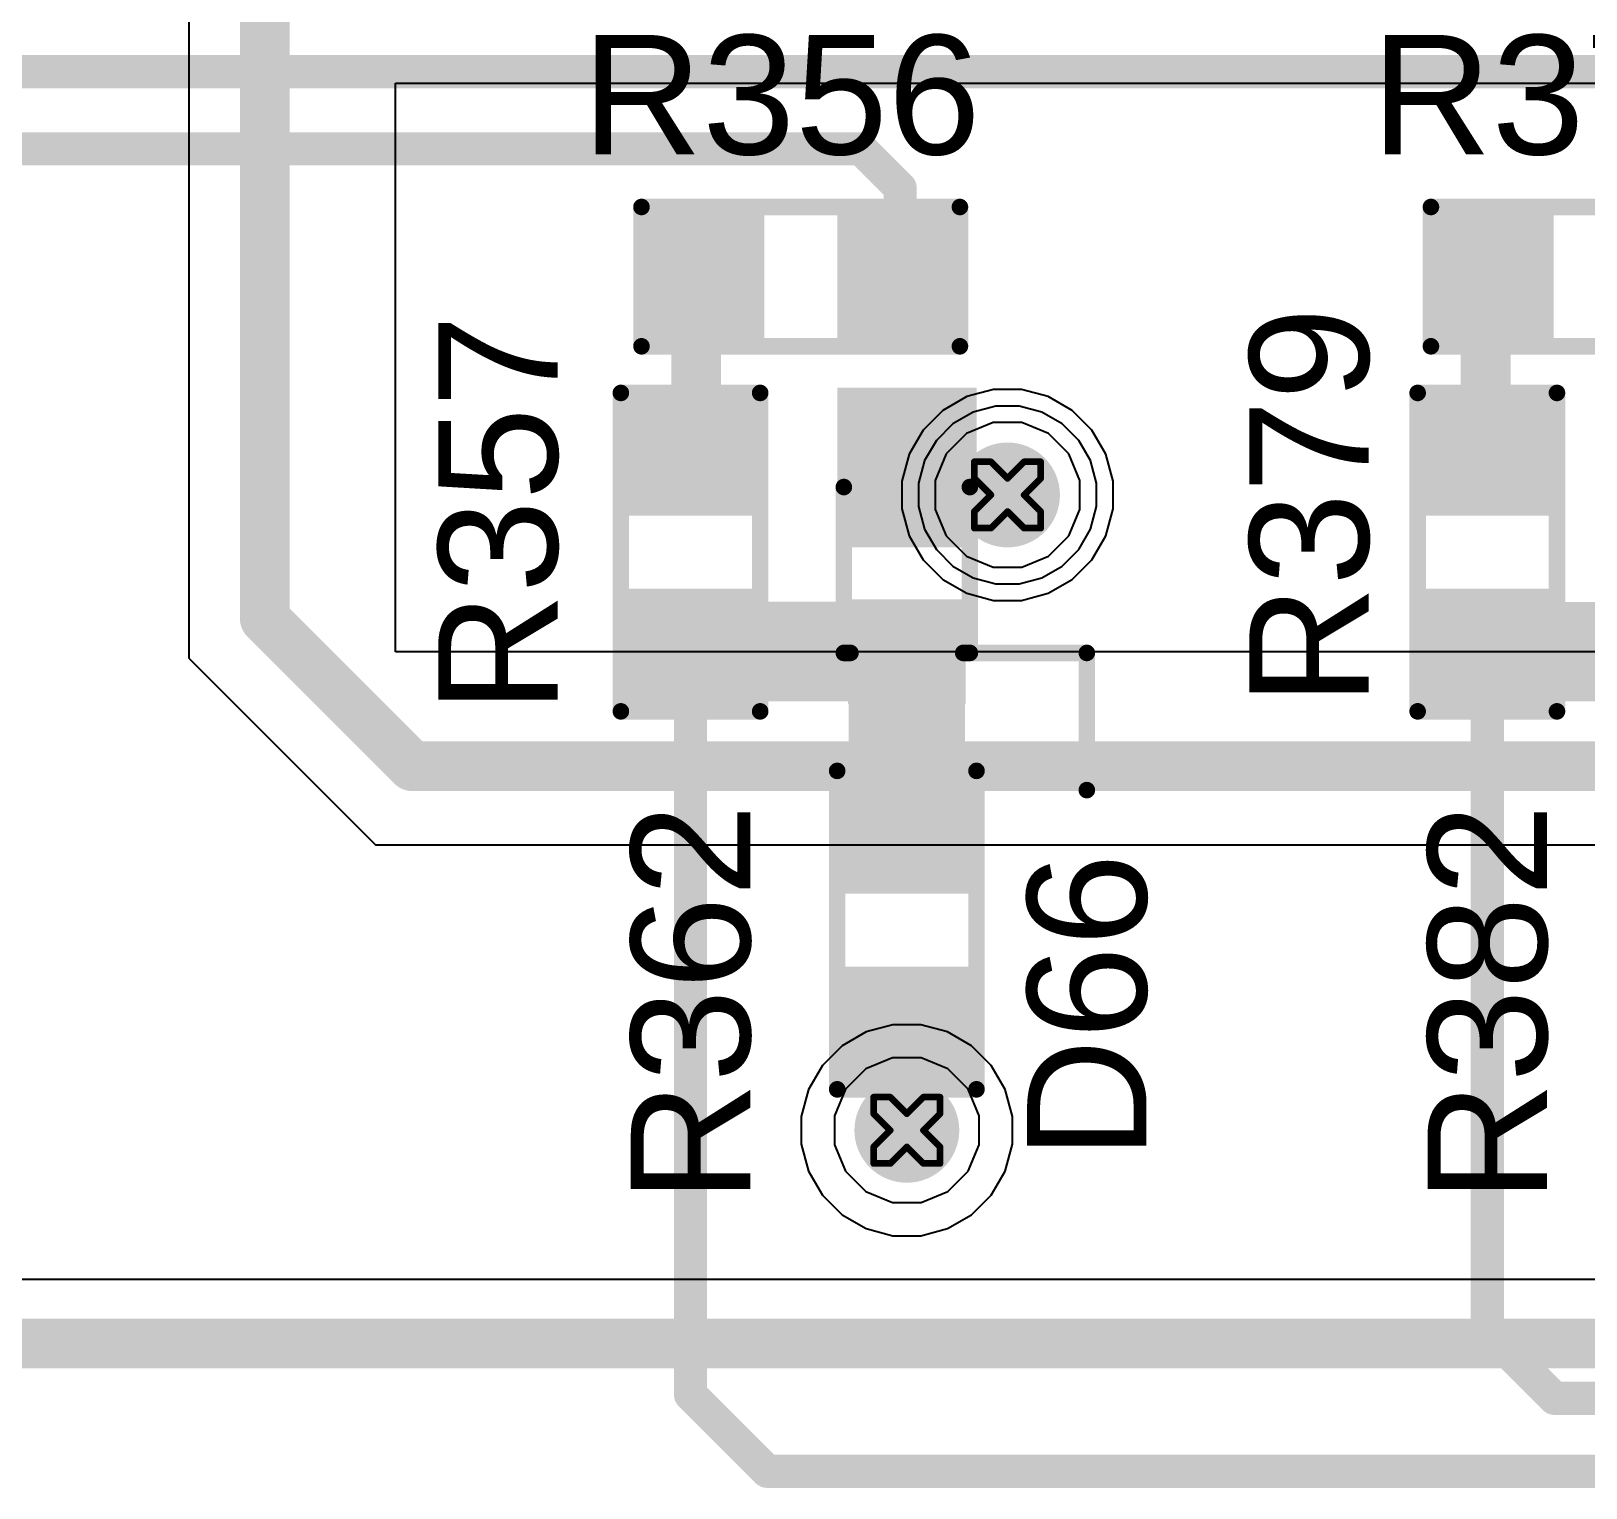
# Model space of a CAD drawing. Header units: inches. Extents: x 0 to 5379, y 0 to 5429.
# Drawn here: x 182.49 to 194.4, y 129.95 to 141.1 of the extents above; entities that cross this region are included whole.
import ezdxf

# ---------------------------------------------------------------- set-up
doc = ezdxf.new("R2010")
doc.units = ezdxf.units.IN
for name, color, linetype in [('Bottom Layer', 5, 'Continuous'), ('Bottom Solder', 6, 'Continuous'), ('Drill Drawing', 1, 'Continuous'), ('GND01', 16, 'Continuous'), ('GND02', 76, 'Continuous'), ('PWR', 156, 'Continuous'), ('SIG 01', 90, 'Continuous'), ('Top Layer', 1, 'Continuous'), ('Top Overlay', 2, 'Continuous'), ('Top Paste', 8, 'Continuous'), ('Top Solder', 216, 'Continuous'), ('Via Holes', 16, 'Continuous')]:
    doc.layers.add(name, color=color, linetype=linetype)
doc.styles.add('Arial', font='', dxfattribs={"height": 0.2})
doc.styles.get('Arial').set_extended_font_data('Arial')

# ---------------------------------------------------------------- blocks, each defined once
blk = doc.blocks.new('R___0603_392')
at = {"layer": 'Top Layer'}
for points in [[(-0.3809999999999999, 0.4445), (-0.3809999999999999, -0.4445), (-1.143, -0.4445), (-1.143, 0.4445)], [(1.143, 0.4445), (1.143, -0.4445), (0.3809999999999999, -0.4445), (0.3809999999999999, 0.4445)]]:
    blk.add_hatch(color=1, dxfattribs=at).paths.add_polyline_path(points)
at = {"layer": 'Top Paste'}
for points in [[(-0.3809999999999999, 0.4445), (-0.3809999999999999, -0.4445), (-1.143, -0.4445), (-1.143, 0.4445)], [(1.143, 0.4445), (1.143, -0.4445), (0.3809999999999999, -0.4445), (0.3809999999999999, 0.4445)]]:
    blk.add_hatch(color=8, dxfattribs=at).paths.add_polyline_path(points)
at = {"layer": 'Top Solder'}
for points in [[(-0.2794, 0.5460999999999999), (-0.2794, -0.5460999999999999), (-1.2446, -0.5460999999999999), (-1.2446, 0.5460999999999999)], [(1.2446, 0.5460999999999999), (1.2446, -0.5460999999999999), (0.2794, -0.5460999999999999), (0.2794, 0.5460999999999999)]]:
    blk.add_hatch(color=216, dxfattribs=at).paths.add_polyline_path(points)
at = {"layer": 'Top Overlay'}
for points in [[(1.2192, 0.5334, 0.127, 0.127, 0), (-1.2192, 0.5334, 0.127, 0.127, 0)], [(-1.2192, -0.5334, 0.127, 0.127, 0), (-1.2192, 0.5334, 0.127, 0.127, 0)], [(1.2192, -0.5334, 0.127, 0.127, 0), (1.2192, 0.5334, 0.127, 0.127, 0)], [(1.2192, -0.5334, 0.127, 0.127, 0), (-1.2192, -0.5334, 0.127, 0.127, 0)]]:
    blk.add_lwpolyline(points, format="xyseb", dxfattribs=at)
for points in [[(-1.25095, 0.5334, 0.0635, 0.0635, 1), (-1.18745, 0.5334, 0.0635, 0.0635, 1)], [(-1.25095, 0.5334, 0.0635, 0.0635, 1), (-1.18745, 0.5334, 0.0635, 0.0635, 1)], [(1.18745, 0.5334, 0.0635, 0.0635, 1), (1.25095, 0.5334, 0.0635, 0.0635, 1)], [(1.18745, 0.5334, 0.0635, 0.0635, 1), (1.25095, 0.5334, 0.0635, 0.0635, 1)], [(-1.25095, -0.5334, 0.0635, 0.0635, 1), (-1.18745, -0.5334, 0.0635, 0.0635, 1)], [(-1.25095, -0.5334, 0.0635, 0.0635, 1), (-1.18745, -0.5334, 0.0635, 0.0635, 1)], [(1.18745, -0.5334, 0.0635, 0.0635, 1), (1.25095, -0.5334, 0.0635, 0.0635, 1)], [(1.18745, -0.5334, 0.0635, 0.0635, 1), (1.25095, -0.5334, 0.0635, 0.0635, 1)]]:
    blk.add_lwpolyline(points, format="xyseb", close=True, dxfattribs=at)
blk = doc.blocks.new('R___0603_393')
at = {"layer": 'Top Layer'}
for points in [[(-0.3809999999999999, 0.4445), (-0.3809999999999999, -0.4445), (-1.143, -0.4445), (-1.143, 0.4445)], [(1.143, 0.4445), (1.143, -0.4445), (0.3809999999999999, -0.4445), (0.3809999999999999, 0.4445)]]:
    blk.add_hatch(color=1, dxfattribs=at).paths.add_polyline_path(points)
at = {"layer": 'Top Paste'}
for points in [[(-0.3809999999999999, 0.4445), (-0.3809999999999999, -0.4445), (-1.143, -0.4445), (-1.143, 0.4445)], [(1.143, 0.4445), (1.143, -0.4445), (0.3809999999999999, -0.4445), (0.3809999999999999, 0.4445)]]:
    blk.add_hatch(color=8, dxfattribs=at).paths.add_polyline_path(points)
at = {"layer": 'Top Solder'}
for points in [[(-0.2794, 0.5460999999999999), (-0.2794, -0.5460999999999999), (-1.2446, -0.5460999999999999), (-1.2446, 0.5460999999999999)], [(1.2446, 0.5460999999999999), (1.2446, -0.5460999999999999), (0.2794, -0.5460999999999999), (0.2794, 0.5460999999999999)]]:
    blk.add_hatch(color=216, dxfattribs=at).paths.add_polyline_path(points)
at = {"layer": 'Top Overlay'}
for points in [[(1.2192, 0.5334, 0.127, 0.127, 0), (-1.2192, 0.5334, 0.127, 0.127, 0)], [(-1.2192, 0.5334, 0.127, 0.127, 0), (-1.2192, -0.5334, 0.127, 0.127, 0)], [(1.2192, 0.5334, 0.127, 0.127, 0), (1.2192, -0.5334, 0.127, 0.127, 0)], [(1.2192, -0.5334, 0.127, 0.127, 0), (-1.2192, -0.5334, 0.127, 0.127, 0)]]:
    blk.add_lwpolyline(points, format="xyseb", dxfattribs=at)
for points in [[(-1.25095, 0.5334, 0.0635, 0.0635, 1), (-1.18745, 0.5334, 0.0635, 0.0635, 1)], [(-1.25095, 0.5334, 0.0635, 0.0635, 1), (-1.18745, 0.5334, 0.0635, 0.0635, 1)], [(1.18745, 0.5334, 0.0635, 0.0635, 1), (1.25095, 0.5334, 0.0635, 0.0635, 1)], [(1.18745, 0.5334, 0.0635, 0.0635, 1), (1.25095, 0.5334, 0.0635, 0.0635, 1)], [(-1.25095, -0.5334, 0.0635, 0.0635, 1), (-1.18745, -0.5334, 0.0635, 0.0635, 1)], [(-1.25095, -0.5334, 0.0635, 0.0635, 1), (-1.18745, -0.5334, 0.0635, 0.0635, 1)], [(1.18745, -0.5334, 0.0635, 0.0635, 1), (1.25095, -0.5334, 0.0635, 0.0635, 1)], [(1.18745, -0.5334, 0.0635, 0.0635, 1), (1.25095, -0.5334, 0.0635, 0.0635, 1)]]:
    blk.add_lwpolyline(points, format="xyseb", close=True, dxfattribs=at)
blk = doc.blocks.new('R___0603_408')
at = {"layer": 'Top Layer'}
for points in [[(-0.3809999999999999, 0.4445), (-0.3809999999999999, -0.4445), (-1.143, -0.4445), (-1.143, 0.4445)], [(1.143, 0.4445), (1.143, -0.4445), (0.3809999999999999, -0.4445), (0.3809999999999999, 0.4445)]]:
    blk.add_hatch(color=1, dxfattribs=at).paths.add_polyline_path(points)
at = {"layer": 'Top Paste'}
for points in [[(-0.3809999999999999, 0.4445), (-0.3809999999999999, -0.4445), (-1.143, -0.4445), (-1.143, 0.4445)], [(1.143, 0.4445), (1.143, -0.4445), (0.3809999999999999, -0.4445), (0.3809999999999999, 0.4445)]]:
    blk.add_hatch(color=8, dxfattribs=at).paths.add_polyline_path(points)
at = {"layer": 'Top Solder'}
for points in [[(-0.2794, 0.5460999999999999), (-0.2794, -0.5460999999999999), (-1.2446, -0.5460999999999999), (-1.2446, 0.5460999999999999)], [(1.2446, 0.5460999999999999), (1.2446, -0.5460999999999999), (0.2794, -0.5460999999999999), (0.2794, 0.5460999999999999)]]:
    blk.add_hatch(color=216, dxfattribs=at).paths.add_polyline_path(points)
at = {"layer": 'Top Overlay'}
for points in [[(-1.2192, 0.5334, 0.127, 0.127, 0), (1.2192, 0.5334, 0.127, 0.127, 0)], [(-1.2192, 0.5334, 0.127, 0.127, 0), (-1.2192, -0.5334, 0.127, 0.127, 0)], [(1.2192, 0.5334, 0.127, 0.127, 0), (1.2192, -0.5334, 0.127, 0.127, 0)], [(-1.2192, -0.5334, 0.127, 0.127, 0), (1.2192, -0.5334, 0.127, 0.127, 0)]]:
    blk.add_lwpolyline(points, format="xyseb", dxfattribs=at)
for points in [[(-1.25095, 0.5334, 0.0635, 0.0635, 1), (-1.18745, 0.5334, 0.0635, 0.0635, 1)], [(-1.25095, 0.5334, 0.0635, 0.0635, 1), (-1.18745, 0.5334, 0.0635, 0.0635, 1)], [(1.18745, 0.5334, 0.0635, 0.0635, 1), (1.25095, 0.5334, 0.0635, 0.0635, 1)], [(1.18745, 0.5334, 0.0635, 0.0635, 1), (1.25095, 0.5334, 0.0635, 0.0635, 1)], [(-1.25095, -0.5334, 0.0635, 0.0635, 1), (-1.18745, -0.5334, 0.0635, 0.0635, 1)], [(-1.25095, -0.5334, 0.0635, 0.0635, 1), (-1.18745, -0.5334, 0.0635, 0.0635, 1)], [(1.18745, -0.5334, 0.0635, 0.0635, 1), (1.25095, -0.5334, 0.0635, 0.0635, 1)], [(1.18745, -0.5334, 0.0635, 0.0635, 1), (1.25095, -0.5334, 0.0635, 0.0635, 1)]]:
    blk.add_lwpolyline(points, format="xyseb", close=True, dxfattribs=at)
blk = doc.blocks.new('R___0603_413')
at = {"layer": 'Top Layer'}
for points in [[(-0.3809999999999999, 0.4445), (-0.3809999999999999, -0.4445), (-1.143, -0.4445), (-1.143, 0.4445)], [(1.143, 0.4445), (1.143, -0.4445), (0.3809999999999999, -0.4445), (0.3809999999999999, 0.4445)]]:
    blk.add_hatch(color=1, dxfattribs=at).paths.add_polyline_path(points)
at = {"layer": 'Top Paste'}
for points in [[(-0.3809999999999999, 0.4445), (-0.3809999999999999, -0.4445), (-1.143, -0.4445), (-1.143, 0.4445)], [(1.143, 0.4445), (1.143, -0.4445), (0.3809999999999999, -0.4445), (0.3809999999999999, 0.4445)]]:
    blk.add_hatch(color=8, dxfattribs=at).paths.add_polyline_path(points)
at = {"layer": 'Top Solder'}
for points in [[(-0.2794, 0.5460999999999999), (-0.2794, -0.5460999999999999), (-1.2446, -0.5460999999999999), (-1.2446, 0.5460999999999999)], [(1.2446, 0.5460999999999999), (1.2446, -0.5460999999999999), (0.2794, -0.5460999999999999), (0.2794, 0.5460999999999999)]]:
    blk.add_hatch(color=216, dxfattribs=at).paths.add_polyline_path(points)
at = {"layer": 'Top Overlay'}
for points in [[(1.2192, 0.5334, 0.127, 0.127, 0), (-1.2192, 0.5334, 0.127, 0.127, 0)], [(-1.2192, -0.5334, 0.127, 0.127, 0), (-1.2192, 0.5334, 0.127, 0.127, 0)], [(1.2192, -0.5334, 0.127, 0.127, 0), (1.2192, 0.5334, 0.127, 0.127, 0)], [(1.2192, -0.5334, 0.127, 0.127, 0), (-1.2192, -0.5334, 0.127, 0.127, 0)]]:
    blk.add_lwpolyline(points, format="xyseb", dxfattribs=at)
for points in [[(-1.25095, 0.5334, 0.0635, 0.0635, 1), (-1.18745, 0.5334, 0.0635, 0.0635, 1)], [(-1.25095, 0.5334, 0.0635, 0.0635, 1), (-1.18745, 0.5334, 0.0635, 0.0635, 1)], [(1.18745, 0.5334, 0.0635, 0.0635, 1), (1.25095, 0.5334, 0.0635, 0.0635, 1)], [(1.18745, 0.5334, 0.0635, 0.0635, 1), (1.25095, 0.5334, 0.0635, 0.0635, 1)], [(-1.25095, -0.5334, 0.0635, 0.0635, 1), (-1.18745, -0.5334, 0.0635, 0.0635, 1)], [(-1.25095, -0.5334, 0.0635, 0.0635, 1), (-1.18745, -0.5334, 0.0635, 0.0635, 1)], [(1.18745, -0.5334, 0.0635, 0.0635, 1), (1.25095, -0.5334, 0.0635, 0.0635, 1)], [(1.18745, -0.5334, 0.0635, 0.0635, 1), (1.25095, -0.5334, 0.0635, 0.0635, 1)]]:
    blk.add_lwpolyline(points, format="xyseb", close=True, dxfattribs=at)
blk = doc.blocks.new('R___0603_414')
at = {"layer": 'Top Layer'}
for points in [[(-0.3809999999999999, 0.4445), (-0.3809999999999999, -0.4445), (-1.143, -0.4445), (-1.143, 0.4445)], [(1.143, 0.4445), (1.143, -0.4445), (0.3809999999999999, -0.4445), (0.3809999999999999, 0.4445)]]:
    blk.add_hatch(color=1, dxfattribs=at).paths.add_polyline_path(points)
at = {"layer": 'Top Paste'}
for points in [[(-0.3809999999999999, 0.4445), (-0.3809999999999999, -0.4445), (-1.143, -0.4445), (-1.143, 0.4445)], [(1.143, 0.4445), (1.143, -0.4445), (0.3809999999999999, -0.4445), (0.3809999999999999, 0.4445)]]:
    blk.add_hatch(color=8, dxfattribs=at).paths.add_polyline_path(points)
at = {"layer": 'Top Solder'}
for points in [[(-0.2794, 0.5460999999999999), (-0.2794, -0.5460999999999999), (-1.2446, -0.5460999999999999), (-1.2446, 0.5460999999999999)], [(1.2446, 0.5460999999999999), (1.2446, -0.5460999999999999), (0.2794, -0.5460999999999999), (0.2794, 0.5460999999999999)]]:
    blk.add_hatch(color=216, dxfattribs=at).paths.add_polyline_path(points)
at = {"layer": 'Top Overlay'}
for points in [[(1.2192, 0.5334, 0.127, 0.127, 0), (-1.2192, 0.5334, 0.127, 0.127, 0)], [(-1.2192, 0.5334, 0.127, 0.127, 0), (-1.2192, -0.5334, 0.127, 0.127, 0)], [(1.2192, 0.5334, 0.127, 0.127, 0), (1.2192, -0.5334, 0.127, 0.127, 0)], [(1.2192, -0.5334, 0.127, 0.127, 0), (-1.2192, -0.5334, 0.127, 0.127, 0)]]:
    blk.add_lwpolyline(points, format="xyseb", dxfattribs=at)
for points in [[(-1.25095, 0.5334, 0.0635, 0.0635, 1), (-1.18745, 0.5334, 0.0635, 0.0635, 1)], [(-1.25095, 0.5334, 0.0635, 0.0635, 1), (-1.18745, 0.5334, 0.0635, 0.0635, 1)], [(1.18745, 0.5334, 0.0635, 0.0635, 1), (1.25095, 0.5334, 0.0635, 0.0635, 1)], [(1.18745, 0.5334, 0.0635, 0.0635, 1), (1.25095, 0.5334, 0.0635, 0.0635, 1)], [(-1.25095, -0.5334, 0.0635, 0.0635, 1), (-1.18745, -0.5334, 0.0635, 0.0635, 1)], [(-1.25095, -0.5334, 0.0635, 0.0635, 1), (-1.18745, -0.5334, 0.0635, 0.0635, 1)], [(1.18745, -0.5334, 0.0635, 0.0635, 1), (1.25095, -0.5334, 0.0635, 0.0635, 1)], [(1.18745, -0.5334, 0.0635, 0.0635, 1), (1.25095, -0.5334, 0.0635, 0.0635, 1)]]:
    blk.add_lwpolyline(points, format="xyseb", close=True, dxfattribs=at)
blk = doc.blocks.new('SOD_523_870')
at = {"layer": 'Top Layer'}
for points in [[(-0.8999982, 0.35000057), (-0.2999994, 0.35000057), (-0.2999994, -0.35000057), (-0.8999982, -0.35000057)], [(0.30000194, 0.35000057), (0.90000074, 0.35000057), (0.90000074, -0.35000057), (0.30000194, -0.35000057)]]:
    blk.add_hatch(color=1, dxfattribs=at).paths.add_polyline_path(points)
at = {"layer": 'Top Overlay'}
for points in [[(0.66031364, 0.3556), (1.42231364, 0.3556), (1.42231364, 0.5334), (0.66031364, 0.5334)], [(0.9397136399999999, -0.3809999999999999), (1.42231364, -0.3809999999999999), (1.42231364, 0.3809999999999999), (0.9397136399999999, 0.3809999999999999)], [(0.66031364, -0.5334), (1.42231364, -0.5334), (1.42231364, -0.3556), (0.66031364, -0.3556)]]:
    blk.add_hatch(color=2, dxfattribs=at).paths.add_polyline_path(points)
at = {"layer": 'Top Paste'}
for points in [[(-0.8999982, 0.35000057), (-0.2999994, 0.35000057), (-0.2999994, -0.35000057), (-0.8999982, -0.35000057)], [(0.30000194, 0.35000057), (0.90000074, 0.35000057), (0.90000074, -0.35000057), (0.30000194, -0.35000057)]]:
    blk.add_hatch(color=8, dxfattribs=at).paths.add_polyline_path(points)
at = {"layer": 'Top Solder'}
for points in [[(-1.0015982, 0.45160057), (-0.1983994, 0.45160057), (-0.1983994, -0.45160057), (-1.0015982, -0.45160057)], [(0.19840194, 0.45160057), (1.00160074, 0.45160057), (1.00160074, -0.45160057), (0.19840194, -0.45160057)]]:
    blk.add_hatch(color=216, dxfattribs=at).paths.add_polyline_path(points)
at = {"layer": 'Top Overlay'}
for points in [[(-0.6096, 0.4826, 0.127, 0.127, 0), (0.6604, 0.4826, 0.127, 0.127, 0)], [(-0.6096, 0.4817998999999999, 0.127, 0.127, 0), (-0.6096, 0.4318, 0.127, 0.127, 0)], [(-0.6096, -0.4318, 0.127, 0.127, 0), (-0.6096, -0.4817998999999999, 0.127, 0.127, 0)], [(-0.6096, -0.4826, 0.127, 0.127, 0), (0.6604, -0.4826, 0.127, 0.127, 0)]]:
    blk.add_lwpolyline(points, format="xyseb", dxfattribs=at)
for points in [[(-0.64135, 0.4826, 0.0635, 0.0635, 1), (-0.57785, 0.4826, 0.0635, 0.0635, 1)], [(-0.64135, 0.4817998999999999, 0.0635, 0.0635, 1), (-0.57785, 0.4817998999999999, 0.0635, 0.0635, 1)], [(-0.64135, 0.4318, 0.0635, 0.0635, 1), (-0.57785, 0.4318, 0.0635, 0.0635, 1)], [(0.62865, 0.4826, 0.0635, 0.0635, 1), (0.6921499999999999, 0.4826, 0.0635, 0.0635, 1)], [(-0.64135, -0.4318, 0.0635, 0.0635, 1), (-0.57785, -0.4318, 0.0635, 0.0635, 1)], [(-0.64135, -0.4817998999999999, 0.0635, 0.0635, 1), (-0.57785, -0.4817998999999999, 0.0635, 0.0635, 1)], [(-0.64135, -0.4826, 0.0635, 0.0635, 1), (-0.57785, -0.4826, 0.0635, 0.0635, 1)], [(0.62865, -0.4826, 0.0635, 0.0635, 1), (0.6921499999999999, -0.4826, 0.0635, 0.0635, 1)]]:
    blk.add_lwpolyline(points, format="xyseb", close=True, dxfattribs=at)

msp = doc.modelspace()

# ---------------------------------------------------------------- hatches: boundary and pattern name
at = {"layer": 'Bottom Layer'}
h = msp.add_hatch(color=5, dxfattribs=at)
edge = h.paths.add_edge_path()
edge.add_arc((189.96890378, 137.54981888), 0.2999994, 0, 360)
h = msp.add_hatch(color=5, dxfattribs=at)
edge = h.paths.add_edge_path()
edge.add_arc((189.1980722, 132.6847867), 0.2999994, 0, 360)
at = {"layer": 'Bottom Solder'}
h = msp.add_hatch(color=6, dxfattribs=at)
edge = h.paths.add_edge_path()
edge.add_arc((189.96890378, 137.54981888), 0.4015993999999999, 0, 360)
h = msp.add_hatch(color=6, dxfattribs=at)
edge = h.paths.add_edge_path()
edge.add_arc((189.1980722, 132.6847867), 0.4015993999999999, 0, 360)
at = {"layer": 'GND01'}
h = msp.add_hatch(color=16, dxfattribs=at)
edge = h.paths.add_edge_path()
edge.add_arc((189.96890378, 137.54981888), 0.2999994, 0, 360)
h = msp.add_hatch(color=16, dxfattribs=at)
edge = h.paths.add_edge_path()
edge.add_arc((189.1980722, 132.6847867), 0.2999994, 0, 360)
at = {"layer": 'GND02'}
h = msp.add_hatch(color=76, dxfattribs=at)
edge = h.paths.add_edge_path()
edge.add_arc((189.96890378, 137.54981888), 0.2999994, 0, 360)
h = msp.add_hatch(color=76, dxfattribs=at)
edge = h.paths.add_edge_path()
edge.add_arc((189.1980722, 132.6847867), 0.2999994, 0, 360)
at = {"layer": 'PWR'}
h = msp.add_hatch(color=156, dxfattribs=at)
edge = h.paths.add_edge_path()
edge.add_arc((189.96890378, 137.54981888), 0.2999994, 0, 360)
h = msp.add_hatch(color=156, dxfattribs=at)
edge = h.paths.add_edge_path()
edge.add_arc((189.1980722, 132.6847867), 0.2999994, 0, 360)
at = {"layer": 'SIG 01'}
h = msp.add_hatch(color=90, dxfattribs=at)
edge = h.paths.add_edge_path()
edge.add_arc((189.96890378, 137.54981888), 0.2999994, 0, 360)
h = msp.add_hatch(color=90, dxfattribs=at)
edge = h.paths.add_edge_path()
edge.add_arc((189.1980722, 132.6847867), 0.2999994, 0, 360)
at = {"layer": 'Top Layer'}
h = msp.add_hatch(color=1, dxfattribs=at)
edge = h.paths.add_edge_path()
edge.add_arc((189.96890378, 137.54981888), 0.2999994, 0, 360)
for points in [[(187.0771722, 135.96950454), (189.6425722, 135.96950454), (189.6425722, 136.73150454), (187.0771722, 136.73150454)], [(188.7535722, 134.5989434), (189.6425722, 134.5989434), (189.6425722, 136.73114132), (188.7535722, 136.73114132)], [(193.1985722, 135.96882382), (195.7639722, 135.96882382), (195.7639722, 136.73082382), (193.1985722, 136.73082382)]]:
    msp.add_hatch(color=1, dxfattribs=at).paths.add_polyline_path(points)
h = msp.add_hatch(color=1, dxfattribs=at)
edge = h.paths.add_edge_path()
edge.add_arc((189.1980722, 132.6847867), 0.2999994, 0, 360)
at = {"layer": 'Top Solder'}
h = msp.add_hatch(color=216, dxfattribs=at)
edge = h.paths.add_edge_path()
edge.add_arc((189.96890378, 137.54981888), 0.4015993999999999, 0, 360)
h = msp.add_hatch(color=216, dxfattribs=at)
edge = h.paths.add_edge_path()
edge.add_arc((189.1980722, 132.6847867), 0.4015993999999999, 0, 360)
at = {"layer": 'Via Holes'}
h = msp.add_hatch(color=7, dxfattribs=at)
edge = h.paths.add_edge_path()
edge.add_arc((189.96890378, 137.54981888), 0.1499997, 0, 360)
h = msp.add_hatch(color=7, dxfattribs=at)
edge = h.paths.add_edge_path()
edge.add_arc((189.1980722, 132.6847867), 0.1499997, 0, 360)

# ---------------------------------------------------------------- linework, layer by layer
at = {"layer": 'Bottom Layer'}
for p, q in [((189.86252858, 138.35781828), (189.65702734, 138.30275362)), ((190.07527898, 138.35781828), (189.86252858, 138.35781828)), ((190.28078022, 138.30275362), (190.07527898, 138.35781828)), ((189.65702734, 138.30275362), (189.47278082, 138.19637842)), ((190.46502674, 138.19637842), (190.28078022, 138.30275362)), ((189.47278082, 138.19637842), (189.32234424, 138.04594184)), ((190.61546332, 138.04594184), (190.46502674, 138.19637842)), ((189.32234424, 138.04594184), (189.21596904, 137.86169532)), ((190.72183852, 137.86169532), (190.61546332, 138.04594184)), ((189.21596904, 137.86169532), (189.16090438, 137.65619408)), ((190.77690318, 137.65619408), (190.72183852, 137.86169532)), ((189.16090438, 137.65619408), (189.16090438, 137.44344368)), ((190.77690318, 137.44344368), (190.77690318, 137.65619408)), ((189.16090438, 137.44344368), (189.21596904, 137.23794244)), ((190.72183852, 137.23794244), (190.77690318, 137.44344368)), ((189.21596904, 137.23794244), (189.32234424, 137.05369592)), ((190.61546332, 137.05369592), (190.72183852, 137.23794244)), ((189.32234424, 137.05369592), (189.47278082, 136.90325934)), ((190.46502674, 136.90325934), (190.61546332, 137.05369592)), ((189.47278082, 136.90325934), (189.65702734, 136.79688414)), ((190.28078022, 136.79688414), (190.46502674, 136.90325934)), ((189.65702734, 136.79688414), (189.86252858, 136.74181948)), ((189.86252858, 136.74181948), (190.07527898, 136.74181948)), ((190.07527898, 136.74181948), (190.28078022, 136.79688414)), ((189.091697, 133.4927861), (188.88619576, 133.43772144)), ((189.3044474, 133.4927861), (189.091697, 133.4927861)), ((189.50994864, 133.43772144), (189.3044474, 133.4927861)), ((188.88619576, 133.43772144), (188.70194924, 133.33134624)), ((189.69419516, 133.33134624), (189.50994864, 133.43772144)), ((188.70194924, 133.33134624), (188.55151266, 133.18090966)), ((189.84463174, 133.18090966), (189.69419516, 133.33134624)), ((188.55151266, 133.18090966), (188.44513746, 132.99666314)), ((189.95100694, 132.99666314), (189.84463174, 133.18090966)), ((188.44513746, 132.99666314), (188.3900728, 132.7911619)), ((190.0060716, 132.7911619), (189.95100694, 132.99666314)), ((188.3900728, 132.7911619), (188.3900728, 132.5784115)), ((190.0060716, 132.5784115), (190.0060716, 132.7911619)), ((188.3900728, 132.5784115), (188.44513746, 132.37291026)), ((189.95100694, 132.37291026), (190.0060716, 132.5784115)), ((188.44513746, 132.37291026), (188.55151266, 132.18866374)), ((189.84463174, 132.18866374), (189.95100694, 132.37291026)), ((188.55151266, 132.18866374), (188.70194924, 132.03822716)), ((189.69419516, 132.03822716), (189.84463174, 132.18866374)), ((188.70194924, 132.03822716), (188.88619576, 131.93185196)), ((188.88619576, 131.93185196), (189.091697, 131.8767873)), ((189.3044474, 131.8767873), (189.50994864, 131.93185196)), ((189.50994864, 131.93185196), (189.69419516, 132.03822716)), ((189.091697, 131.8767873), (189.3044474, 131.8767873))]:
    msp.add_line(p, q, dxfattribs=at)
at = {"layer": 'Drill Drawing'}
for points in [[(189.71490378, 137.67681888, 0.0508, 0.0508, 0), (189.71490378, 137.80381888, 0.0508, 0.0508, 0)], [(189.71490378, 137.80381888, 0.0508, 0.0508, 0), (189.84190378, 137.80381888, 0.0508, 0.0508, 0)], [(189.84190378, 137.80381888, 0.0508, 0.0508, 0), (189.96890378, 137.67681888, 0.0508, 0.0508, 0)], [(189.96890378, 137.67681888, 0.0508, 0.0508, 0), (190.09590378, 137.80381888, 0.0508, 0.0508, 0)], [(190.09590378, 137.80381888, 0.0508, 0.0508, 0), (190.22290378, 137.80381888, 0.0508, 0.0508, 0)], [(190.22290378, 137.67681888, 0.0508, 0.0508, 0), (190.22290378, 137.80381888, 0.0508, 0.0508, 0)], [(189.71490378, 137.67681888, 0.0508, 0.0508, 0), (189.84190378, 137.54981888, 0.0508, 0.0508, 0)], [(190.09590378, 137.54981888, 0.0508, 0.0508, 0), (190.22290378, 137.67681888, 0.0508, 0.0508, 0)], [(189.71490378, 137.42281888, 0.0508, 0.0508, 0), (189.84190378, 137.54981888, 0.0508, 0.0508, 0)], [(190.09590378, 137.54981888, 0.0508, 0.0508, 0), (190.22290378, 137.42281888, 0.0508, 0.0508, 0)], [(189.71490378, 137.29581888, 0.0508, 0.0508, 0), (189.71490378, 137.42281888, 0.0508, 0.0508, 0)], [(189.84190378, 137.29581888, 0.0508, 0.0508, 0), (189.96890378, 137.42281888, 0.0508, 0.0508, 0)], [(189.96890378, 137.42281888, 0.0508, 0.0508, 0), (190.09590378, 137.29581888, 0.0508, 0.0508, 0)], [(190.22290378, 137.29581888, 0.0508, 0.0508, 0), (190.22290378, 137.42281888, 0.0508, 0.0508, 0)], [(189.71490378, 137.29581888, 0.0508, 0.0508, 0), (189.84190378, 137.29581888, 0.0508, 0.0508, 0)], [(190.09590378, 137.29581888, 0.0508, 0.0508, 0), (190.22290378, 137.29581888, 0.0508, 0.0508, 0)], [(188.9440722, 132.8117867, 0.0508, 0.0508, 0), (188.9440722, 132.9387867, 0.0508, 0.0508, 0)], [(188.9440722, 132.9387867, 0.0508, 0.0508, 0), (189.0710722, 132.9387867, 0.0508, 0.0508, 0)], [(189.0710722, 132.9387867, 0.0508, 0.0508, 0), (189.1980722, 132.8117867, 0.0508, 0.0508, 0)], [(189.1980722, 132.8117867, 0.0508, 0.0508, 0), (189.3250722, 132.9387867, 0.0508, 0.0508, 0)], [(189.3250722, 132.9387867, 0.0508, 0.0508, 0), (189.4520722, 132.9387867, 0.0508, 0.0508, 0)], [(189.4520722, 132.8117867, 0.0508, 0.0508, 0), (189.4520722, 132.9387867, 0.0508, 0.0508, 0)], [(188.9440722, 132.8117867, 0.0508, 0.0508, 0), (189.0710722, 132.6847867, 0.0508, 0.0508, 0)], [(189.3250722, 132.6847867, 0.0508, 0.0508, 0), (189.4520722, 132.8117867, 0.0508, 0.0508, 0)], [(188.9440722, 132.5577867, 0.0508, 0.0508, 0), (189.0710722, 132.6847867, 0.0508, 0.0508, 0)], [(189.3250722, 132.6847867, 0.0508, 0.0508, 0), (189.4520722, 132.5577867, 0.0508, 0.0508, 0)], [(188.9440722, 132.4307867, 0.0508, 0.0508, 0), (188.9440722, 132.5577867, 0.0508, 0.0508, 0)], [(189.0710722, 132.4307867, 0.0508, 0.0508, 0), (189.1980722, 132.5577867, 0.0508, 0.0508, 0)], [(189.1980722, 132.5577867, 0.0508, 0.0508, 0), (189.3250722, 132.4307867, 0.0508, 0.0508, 0)], [(189.4520722, 132.4307867, 0.0508, 0.0508, 0), (189.4520722, 132.5577867, 0.0508, 0.0508, 0)], [(188.9440722, 132.4307867, 0.0508, 0.0508, 0), (189.0710722, 132.4307867, 0.0508, 0.0508, 0)], [(189.3250722, 132.4307867, 0.0508, 0.0508, 0), (189.4520722, 132.4307867, 0.0508, 0.0508, 0)]]:
    msp.add_lwpolyline(points, format="xyseb", dxfattribs=at)
for points in [[(189.70220378, 137.80381888, 0.0254, 0.0254, 1), (189.72760378, 137.80381888, 0.0254, 0.0254, 1)], [(189.70220378, 137.80381888, 0.0254, 0.0254, 1), (189.72760378, 137.80381888, 0.0254, 0.0254, 1)], [(189.82920378, 137.80381888, 0.0254, 0.0254, 1), (189.85460378, 137.80381888, 0.0254, 0.0254, 1)], [(189.82920378, 137.80381888, 0.0254, 0.0254, 1), (189.85460378, 137.80381888, 0.0254, 0.0254, 1)], [(190.08320378, 137.80381888, 0.0254, 0.0254, 1), (190.10860378, 137.80381888, 0.0254, 0.0254, 1)], [(190.08320378, 137.80381888, 0.0254, 0.0254, 1), (190.10860378, 137.80381888, 0.0254, 0.0254, 1)], [(190.21020378, 137.80381888, 0.0254, 0.0254, 1), (190.23560378, 137.80381888, 0.0254, 0.0254, 1)], [(190.21020378, 137.80381888, 0.0254, 0.0254, 1), (190.23560378, 137.80381888, 0.0254, 0.0254, 1)], [(189.70220378, 137.67681888, 0.0254, 0.0254, 1), (189.72760378, 137.67681888, 0.0254, 0.0254, 1)], [(189.70220378, 137.67681888, 0.0254, 0.0254, 1), (189.72760378, 137.67681888, 0.0254, 0.0254, 1)], [(189.95620378, 137.67681888, 0.0254, 0.0254, 1), (189.98160378, 137.67681888, 0.0254, 0.0254, 1)], [(189.95620378, 137.67681888, 0.0254, 0.0254, 1), (189.98160378, 137.67681888, 0.0254, 0.0254, 1)], [(190.21020378, 137.67681888, 0.0254, 0.0254, 1), (190.23560378, 137.67681888, 0.0254, 0.0254, 1)], [(190.21020378, 137.67681888, 0.0254, 0.0254, 1), (190.23560378, 137.67681888, 0.0254, 0.0254, 1)], [(189.82920378, 137.54981888, 0.0254, 0.0254, 1), (189.85460378, 137.54981888, 0.0254, 0.0254, 1)], [(189.82920378, 137.54981888, 0.0254, 0.0254, 1), (189.85460378, 137.54981888, 0.0254, 0.0254, 1)], [(190.08320378, 137.54981888, 0.0254, 0.0254, 1), (190.10860378, 137.54981888, 0.0254, 0.0254, 1)], [(190.08320378, 137.54981888, 0.0254, 0.0254, 1), (190.10860378, 137.54981888, 0.0254, 0.0254, 1)], [(189.70220378, 137.42281888, 0.0254, 0.0254, 1), (189.72760378, 137.42281888, 0.0254, 0.0254, 1)], [(189.70220378, 137.42281888, 0.0254, 0.0254, 1), (189.72760378, 137.42281888, 0.0254, 0.0254, 1)], [(189.95620378, 137.42281888, 0.0254, 0.0254, 1), (189.98160378, 137.42281888, 0.0254, 0.0254, 1)], [(189.95620378, 137.42281888, 0.0254, 0.0254, 1), (189.98160378, 137.42281888, 0.0254, 0.0254, 1)], [(190.21020378, 137.42281888, 0.0254, 0.0254, 1), (190.23560378, 137.42281888, 0.0254, 0.0254, 1)], [(190.21020378, 137.42281888, 0.0254, 0.0254, 1), (190.23560378, 137.42281888, 0.0254, 0.0254, 1)], [(189.70220378, 137.29581888, 0.0254, 0.0254, 1), (189.72760378, 137.29581888, 0.0254, 0.0254, 1)], [(189.70220378, 137.29581888, 0.0254, 0.0254, 1), (189.72760378, 137.29581888, 0.0254, 0.0254, 1)], [(189.82920378, 137.29581888, 0.0254, 0.0254, 1), (189.85460378, 137.29581888, 0.0254, 0.0254, 1)], [(189.82920378, 137.29581888, 0.0254, 0.0254, 1), (189.85460378, 137.29581888, 0.0254, 0.0254, 1)], [(190.08320378, 137.29581888, 0.0254, 0.0254, 1), (190.10860378, 137.29581888, 0.0254, 0.0254, 1)], [(190.08320378, 137.29581888, 0.0254, 0.0254, 1), (190.10860378, 137.29581888, 0.0254, 0.0254, 1)], [(190.21020378, 137.29581888, 0.0254, 0.0254, 1), (190.23560378, 137.29581888, 0.0254, 0.0254, 1)], [(190.21020378, 137.29581888, 0.0254, 0.0254, 1), (190.23560378, 137.29581888, 0.0254, 0.0254, 1)], [(188.9313722, 132.9387867, 0.0254, 0.0254, 1), (188.9567722, 132.9387867, 0.0254, 0.0254, 1)], [(188.9313722, 132.9387867, 0.0254, 0.0254, 1), (188.9567722, 132.9387867, 0.0254, 0.0254, 1)], [(189.0583722, 132.9387867, 0.0254, 0.0254, 1), (189.0837722, 132.9387867, 0.0254, 0.0254, 1)], [(189.0583722, 132.9387867, 0.0254, 0.0254, 1), (189.0837722, 132.9387867, 0.0254, 0.0254, 1)], [(189.3123722, 132.9387867, 0.0254, 0.0254, 1), (189.3377722, 132.9387867, 0.0254, 0.0254, 1)], [(189.3123722, 132.9387867, 0.0254, 0.0254, 1), (189.3377722, 132.9387867, 0.0254, 0.0254, 1)], [(189.4393722, 132.9387867, 0.0254, 0.0254, 1), (189.4647722, 132.9387867, 0.0254, 0.0254, 1)], [(189.4393722, 132.9387867, 0.0254, 0.0254, 1), (189.4647722, 132.9387867, 0.0254, 0.0254, 1)], [(188.9313722, 132.8117867, 0.0254, 0.0254, 1), (188.9567722, 132.8117867, 0.0254, 0.0254, 1)], [(188.9313722, 132.8117867, 0.0254, 0.0254, 1), (188.9567722, 132.8117867, 0.0254, 0.0254, 1)], [(189.1853722, 132.8117867, 0.0254, 0.0254, 1), (189.2107722, 132.8117867, 0.0254, 0.0254, 1)], [(189.1853722, 132.8117867, 0.0254, 0.0254, 1), (189.2107722, 132.8117867, 0.0254, 0.0254, 1)], [(189.4393722, 132.8117867, 0.0254, 0.0254, 1), (189.4647722, 132.8117867, 0.0254, 0.0254, 1)], [(189.4393722, 132.8117867, 0.0254, 0.0254, 1), (189.4647722, 132.8117867, 0.0254, 0.0254, 1)], [(189.0583722, 132.6847867, 0.0254, 0.0254, 1), (189.0837722, 132.6847867, 0.0254, 0.0254, 1)], [(189.0583722, 132.6847867, 0.0254, 0.0254, 1), (189.0837722, 132.6847867, 0.0254, 0.0254, 1)], [(189.3123722, 132.6847867, 0.0254, 0.0254, 1), (189.3377722, 132.6847867, 0.0254, 0.0254, 1)], [(189.3123722, 132.6847867, 0.0254, 0.0254, 1), (189.3377722, 132.6847867, 0.0254, 0.0254, 1)], [(188.9313722, 132.5577867, 0.0254, 0.0254, 1), (188.9567722, 132.5577867, 0.0254, 0.0254, 1)], [(188.9313722, 132.5577867, 0.0254, 0.0254, 1), (188.9567722, 132.5577867, 0.0254, 0.0254, 1)], [(189.1853722, 132.5577867, 0.0254, 0.0254, 1), (189.2107722, 132.5577867, 0.0254, 0.0254, 1)], [(189.1853722, 132.5577867, 0.0254, 0.0254, 1), (189.2107722, 132.5577867, 0.0254, 0.0254, 1)], [(189.4393722, 132.5577867, 0.0254, 0.0254, 1), (189.4647722, 132.5577867, 0.0254, 0.0254, 1)], [(189.4393722, 132.5577867, 0.0254, 0.0254, 1), (189.4647722, 132.5577867, 0.0254, 0.0254, 1)], [(188.9313722, 132.4307867, 0.0254, 0.0254, 1), (188.9567722, 132.4307867, 0.0254, 0.0254, 1)], [(188.9313722, 132.4307867, 0.0254, 0.0254, 1), (188.9567722, 132.4307867, 0.0254, 0.0254, 1)], [(189.0583722, 132.4307867, 0.0254, 0.0254, 1), (189.0837722, 132.4307867, 0.0254, 0.0254, 1)], [(189.0583722, 132.4307867, 0.0254, 0.0254, 1), (189.0837722, 132.4307867, 0.0254, 0.0254, 1)], [(189.3123722, 132.4307867, 0.0254, 0.0254, 1), (189.3377722, 132.4307867, 0.0254, 0.0254, 1)], [(189.3123722, 132.4307867, 0.0254, 0.0254, 1), (189.3377722, 132.4307867, 0.0254, 0.0254, 1)], [(189.4393722, 132.4307867, 0.0254, 0.0254, 1), (189.4647722, 132.4307867, 0.0254, 0.0254, 1)], [(189.4393722, 132.4307867, 0.0254, 0.0254, 1), (189.4647722, 132.4307867, 0.0254, 0.0254, 1)]]:
    msp.add_lwpolyline(points, format="xyseb", close=True, dxfattribs=at)
at = {"layer": 'GND01'}
for p, q in [((189.65508932, 138.01947758), (189.49924508, 137.86363334)), ((189.85870588, 138.10381828), (189.65508932, 138.01947758)), ((190.07910168, 138.10381828), (189.85870588, 138.10381828)), ((190.28271824, 138.01947758), (190.07910168, 138.10381828)), ((190.43856248, 137.86363334), (190.28271824, 138.01947758)), ((189.49924508, 137.86363334), (189.41490438, 137.66001678)), ((190.52290318, 137.66001678), (190.43856248, 137.86363334)), ((189.41490438, 137.66001678), (189.41490438, 137.43962098)), ((190.52290318, 137.43962098), (190.52290318, 137.66001678)), ((189.41490438, 137.43962098), (189.49924508, 137.23600442)), ((190.43856248, 137.23600442), (190.52290318, 137.43962098)), ((189.49924508, 137.23600442), (189.65508932, 137.08016018)), ((190.28271824, 137.08016018), (190.43856248, 137.23600442)), ((189.65508932, 137.08016018), (189.85870588, 136.99581948)), ((190.07910168, 136.99581948), (190.28271824, 137.08016018)), ((189.85870588, 136.99581948), (190.07910168, 136.99581948))]:
    msp.add_line(p, q, dxfattribs=at)
at = {"layer": 'GND02'}
for p, q in [((189.65508932, 138.01947758), (189.49924508, 137.86363334)), ((189.85870588, 138.10381828), (189.65508932, 138.01947758)), ((190.07910168, 138.10381828), (189.85870588, 138.10381828)), ((190.28271824, 138.01947758), (190.07910168, 138.10381828)), ((190.43856248, 137.86363334), (190.28271824, 138.01947758)), ((189.49924508, 137.86363334), (189.41490438, 137.66001678)), ((190.52290318, 137.66001678), (190.43856248, 137.86363334)), ((189.41490438, 137.66001678), (189.41490438, 137.43962098)), ((190.52290318, 137.43962098), (190.52290318, 137.66001678)), ((189.41490438, 137.43962098), (189.49924508, 137.23600442)), ((190.43856248, 137.23600442), (190.52290318, 137.43962098)), ((189.49924508, 137.23600442), (189.65508932, 137.08016018)), ((190.28271824, 137.08016018), (190.43856248, 137.23600442)), ((189.65508932, 137.08016018), (189.85870588, 136.99581948)), ((190.07910168, 136.99581948), (190.28271824, 137.08016018)), ((189.85870588, 136.99581948), (190.07910168, 136.99581948))]:
    msp.add_line(p, q, dxfattribs=at)
at = {"layer": 'PWR'}
for p, q in [((183.70080354, 194.10300524), (183.70080608, 136.29935402)), ((185.28166398, 136.34720508), (185.28166398, 140.70226622)), ((185.28166398, 140.70226622), (215.13410872, 140.70226622)), ((205.27466692, 136.34720508), (185.28166398, 136.34720508)), ((183.70080608, 136.29935402), (185.12851976, 134.87164034)), ((185.12851976, 134.87164034), (208.98081648, 134.87164034)), ((189.0878743, 133.2387861), (188.88425774, 133.1544454)), ((189.3082701, 133.2387861), (189.0878743, 133.2387861)), ((189.51188666, 133.1544454), (189.3082701, 133.2387861)), ((188.88425774, 133.1544454), (188.7284135, 132.99860116)), ((189.6677309, 132.99860116), (189.51188666, 133.1544454)), ((188.7284135, 132.99860116), (188.6440728, 132.7949846)), ((189.7520716, 132.7949846), (189.6677309, 132.99860116)), ((188.6440728, 132.7949846), (188.6440728, 132.5745888)), ((189.7520716, 132.5745888), (189.7520716, 132.7949846)), ((188.6440728, 132.5745888), (188.7284135, 132.37097224)), ((189.6677309, 132.37097224), (189.7520716, 132.5745888)), ((188.7284135, 132.37097224), (188.88425774, 132.215128)), ((189.51188666, 132.215128), (189.6677309, 132.37097224)), ((188.88425774, 132.215128), (189.0878743, 132.1307873)), ((189.3082701, 132.1307873), (189.51188666, 132.215128)), ((189.0878743, 132.1307873), (189.3082701, 132.1307873)), ((211.71848944, 131.54207626), (181.37237792, 131.54207626))]:
    msp.add_line(p, q, dxfattribs=at)
for points in [[(184.28166852, 136.60120508, 0.3809999999999999, 0.3809999999999999, 0), (184.28166852, 160.29940508, 0.3809999999999999, 0.3809999999999999, 0)], [(184.28166852, 136.60120508, 0.3809999999999999, 0.3809999999999999, 0), (185.4102591, 135.4726145, 0.3809999999999999, 0.3809999999999999, 0)], [(185.4102591, 135.4726145, 0.3809999999999999, 0.3809999999999999, 0), (205.72787404, 135.4726145, 0.3809999999999999, 0.3809999999999999, 0)], [(180.92503312, 131.05183594, 0.3809999999999999, 0.3809999999999999, 0), (212.0916129, 131.05183594, 0.3809999999999999, 0.3809999999999999, 0)]]:
    msp.add_lwpolyline(points, format="xyseb", dxfattribs=at)
for points in [[(184.18641852, 136.60120508, 0.1905, 0.1905, 1), (184.37691852, 136.60120508, 0.1905, 0.1905, 1)], [(184.18641852, 136.60120508, 0.1905, 0.1905, 1), (184.37691852, 136.60120508, 0.1905, 0.1905, 1)], [(185.3150091, 135.4726145, 0.1905, 0.1905, 1), (185.5055091, 135.4726145, 0.1905, 0.1905, 1)], [(185.3150091, 135.4726145, 0.1905, 0.1905, 1), (185.5055091, 135.4726145, 0.1905, 0.1905, 1)]]:
    msp.add_lwpolyline(points, format="xyseb", close=True, dxfattribs=at)
at = {"layer": 'SIG 01'}
for p, q in [((189.8792494, 138.23081828), (189.7060468, 138.18440994)), ((190.05855816, 138.23081828), (189.8792494, 138.23081828)), ((190.23176076, 138.18440994), (190.05855816, 138.23081828)), ((189.7060468, 138.18440994), (189.55075882, 138.09475556)), ((190.38704874, 138.09475556), (190.23176076, 138.18440994)), ((189.55075882, 138.09475556), (189.4239671, 137.96796384)), ((190.51384046, 137.96796384), (190.38704874, 138.09475556)), ((189.4239671, 137.96796384), (189.33431272, 137.81267586)), ((190.60349484, 137.81267586), (190.51384046, 137.96796384)), ((189.33431272, 137.81267586), (189.28790438, 137.63947326)), ((190.64990318, 137.63947326), (190.60349484, 137.81267586)), ((189.28790438, 137.63947326), (189.28790438, 137.4601645)), ((190.64990318, 137.4601645), (190.64990318, 137.63947326)), ((189.28790438, 137.4601645), (189.33431272, 137.2869619)), ((190.60349484, 137.2869619), (190.64990318, 137.4601645)), ((189.33431272, 137.2869619), (189.4239671, 137.13167392)), ((190.51384046, 137.13167392), (190.60349484, 137.2869619)), ((189.4239671, 137.13167392), (189.55075882, 137.0048822)), ((190.38704874, 137.0048822), (190.51384046, 137.13167392)), ((189.55075882, 137.0048822), (189.7060468, 136.91522782)), ((190.23176076, 136.91522782), (190.38704874, 137.0048822)), ((189.7060468, 136.91522782), (189.8792494, 136.86881948)), ((189.8792494, 136.86881948), (190.05855816, 136.86881948)), ((190.05855816, 136.86881948), (190.23176076, 136.91522782))]:
    msp.add_line(p, q, dxfattribs=at)
at = {"layer": 'Top Layer'}
for points in [[(178.83229918, 140.79139482, 0.254, 0.254, 0), (194.75809664, 140.79139482, 0.254, 0.254, 0)], [(178.3302504, 140.20064162, 0.254, 0.254, 0), (188.8462441, 140.20064162, 0.254, 0.254, 0)], [(188.8462441, 140.20064162, 0.254, 0.254, 0), (189.1472722, 139.89961352, 0.254, 0.254, 0)], [(189.1472722, 139.22141828, 0.254, 0.254, 0), (189.1472722, 139.89961352, 0.254, 0.254, 0)], [(187.5851722, 137.91191874, 0.3809999999999999, 0.3809999999999999, 0), (187.5851722, 139.18331828, 0.3809999999999999, 0.3809999999999999, 0)], [(193.6303722, 137.91191874, 0.3809999999999999, 0.3809999999999999, 0), (193.6303722, 139.18331828, 0.3809999999999999, 0.3809999999999999, 0)], [(189.1980722, 137.54981888, 0.254, 0.254, 0), (189.96890378, 137.54981888, 0.254, 0.254, 0)], [(187.54132418, 136.34965618, 0.254, 0.254, 0), (187.54148674, 136.34981874, 0.254, 0.254, 0)], [(187.54132418, 130.66158272, 0.254, 0.254, 0), (187.54132418, 136.34965618, 0.254, 0.254, 0)], [(193.6430849, 131.1467151, 0.254, 0.254, 0), (193.6430849, 136.34981874, 0.254, 0.254, 0)], [(189.1980722, 132.6847867, 0.254, 0.254, 0), (189.1980722, 133.45561828, 0.254, 0.254, 0)], [(193.6430849, 131.1467151, 0.254, 0.254, 0), (194.1576, 130.6322, 0.254, 0.254, 0)], [(187.54132418, 130.66158272, 0.254, 0.254, 0), (188.1295069, 130.0734, 0.254, 0.254, 0)], [(194.1576, 130.6322, 0.254, 0.254, 0), (202.80761318, 130.6322, 0.254, 0.254, 0)], [(188.1295069, 130.0734, 0.254, 0.254, 0), (203.16206256, 130.0734, 0.254, 0.254, 0)]]:
    msp.add_lwpolyline(points, format="xyseb", dxfattribs=at)
for points in [[(188.7827441, 140.20064162, 0.127, 0.127, 1), (188.9097441, 140.20064162, 0.127, 0.127, 1)], [(188.7827441, 140.20064162, 0.127, 0.127, 1), (188.9097441, 140.20064162, 0.127, 0.127, 1)], [(189.0837722, 139.89961352, 0.127, 0.127, 1), (189.2107722, 139.89961352, 0.127, 0.127, 1)], [(189.0837722, 139.89961352, 0.127, 0.127, 1), (189.2107722, 139.89961352, 0.127, 0.127, 1)], [(187.4899222, 139.18331828, 0.1905, 0.1905, 1), (187.6804222, 139.18331828, 0.1905, 0.1905, 1)], [(189.0837722, 139.22141828, 0.127, 0.127, 1), (189.2107722, 139.22141828, 0.127, 0.127, 1)], [(193.5351222, 139.18331828, 0.1905, 0.1905, 1), (193.7256222, 139.18331828, 0.1905, 0.1905, 1)], [(187.4899222, 137.91191874, 0.1905, 0.1905, 1), (187.6804222, 137.91191874, 0.1905, 0.1905, 1)], [(193.5351222, 137.91191874, 0.1905, 0.1905, 1), (193.7256222, 137.91191874, 0.1905, 0.1905, 1)], [(189.1345722, 137.54981888, 0.127, 0.127, 1), (189.2615722, 137.54981888, 0.127, 0.127, 1)], [(189.90540378, 137.54981888, 0.127, 0.127, 1), (190.03240378, 137.54981888, 0.127, 0.127, 1)], [(187.47782418, 136.34965618, 0.127, 0.127, 1), (187.60482418, 136.34965618, 0.127, 0.127, 1)], [(187.47782418, 136.34965618, 0.127, 0.127, 1), (187.60482418, 136.34965618, 0.127, 0.127, 1)], [(187.47798674, 136.34981874, 0.127, 0.127, 1), (187.60498674, 136.34981874, 0.127, 0.127, 1)], [(193.5795849, 136.34981874, 0.127, 0.127, 1), (193.7065849, 136.34981874, 0.127, 0.127, 1)], [(189.1345722, 133.45561828, 0.127, 0.127, 1), (189.2615722, 133.45561828, 0.127, 0.127, 1)], [(189.1345722, 132.6847867, 0.127, 0.127, 1), (189.2615722, 132.6847867, 0.127, 0.127, 1)], [(193.5795849, 131.1467151, 0.127, 0.127, 1), (193.7065849, 131.1467151, 0.127, 0.127, 1)], [(193.5795849, 131.1467151, 0.127, 0.127, 1), (193.7065849, 131.1467151, 0.127, 0.127, 1)], [(187.47782418, 130.66158272, 0.127, 0.127, 1), (187.60482418, 130.66158272, 0.127, 0.127, 1)], [(187.47782418, 130.66158272, 0.127, 0.127, 1), (187.60482418, 130.66158272, 0.127, 0.127, 1)], [(194.0941, 130.6322, 0.127, 0.127, 1), (194.2211, 130.6322, 0.127, 0.127, 1)], [(194.0941, 130.6322, 0.127, 0.127, 1), (194.2211, 130.6322, 0.127, 0.127, 1)], [(188.0660069, 130.0734, 0.127, 0.127, 1), (188.1930069, 130.0734, 0.127, 0.127, 1)], [(188.0660069, 130.0734, 0.127, 0.127, 1), (188.1930069, 130.0734, 0.127, 0.127, 1)]]:
    msp.add_lwpolyline(points, format="xyseb", close=True, dxfattribs=at)
at = {"layer": 'Top Overlay'}
for points in [[(189.6806849, 136.34021754, 0.127, 0.127, 0), (190.5762, 136.34021754, 0.127, 0.127, 0)], [(190.5762, 135.28962782, 0.127, 0.127, 0), (190.5762, 136.34021754, 0.127, 0.127, 0)]]:
    msp.add_lwpolyline(points, format="xyseb", dxfattribs=at)
for points in [[(189.6489349, 136.34021754, 0.0635, 0.0635, 1), (189.7124349, 136.34021754, 0.0635, 0.0635, 1)], [(190.54445, 136.34021754, 0.0635, 0.0635, 1), (190.60795, 136.34021754, 0.0635, 0.0635, 1)], [(190.54445, 136.34021754, 0.0635, 0.0635, 1), (190.60795, 136.34021754, 0.0635, 0.0635, 1)], [(190.54445, 135.28962782, 0.0635, 0.0635, 1), (190.60795, 135.28962782, 0.0635, 0.0635, 1)]]:
    msp.add_lwpolyline(points, format="xyseb", close=True, dxfattribs=at)

# ---------------------------------------------------------------- block references
for name, p, rotation in [('R___0603_414', (188.3852849, 139.22141828), 180), ('R___0603_393', (194.4304849, 139.22141828), 180), ('R___0603_413', (187.54148674, 137.11181874), 270), ('SOD_523_870', (189.1980849, 136.94981754), 90), ('R___0603_392', (193.6430849, 137.11181874), 270), ('R___0603_408', (189.1980849, 134.21761828), 90)]:
    msp.add_blockref(name, p, dxfattribs=dict(rotation=rotation))

# ---------------------------------------------------------------- texts
at = {"layer": 'Top Overlay', "style": 'Arial'}
for s, p in [('R356', (186.70945386, 140.15734732)), ('R378', (192.75474784, 140.15734732))]:
    msp.add_text(s, height=0.9143999999999999, dxfattribs=at).set_placement(p)
for s, p in [('R357', (186.52352586, 135.87709426)), ('R379', (192.73505268, 135.93337558)), ('R362', (187.99843528, 132.13134102)), ('R382', (194.1000436, 132.13134102)), ('D66', (191.03325268, 132.4613937))]:
    msp.add_text(s, height=0.9143999999999999, rotation=90, dxfattribs=at).set_placement(p)

doc.saveas('drawing.dxf')
